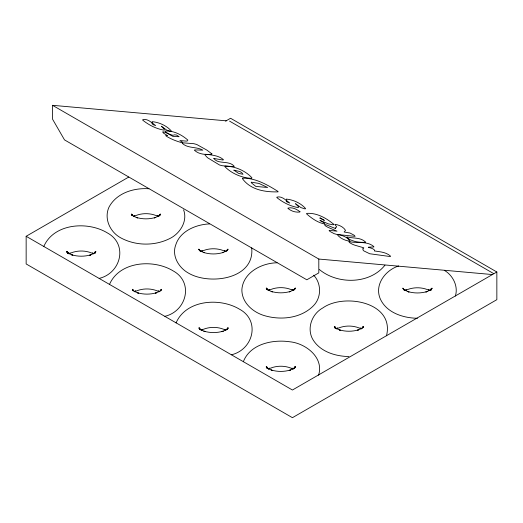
<?xml version="1.0" encoding="UTF-8"?>
<svg xmlns="http://www.w3.org/2000/svg" width="523" height="523" viewBox="0 0 523 523"><rect width="100%" height="100%" fill="white"/><g stroke="black" fill="none" stroke-linecap="round" stroke-linejoin="round"><path stroke-width="0.78" d="M95.121 252.988L95.232 251.648L94.911 253.04M227.413 329.372L227.525 328.026L227.204 329.418M294.671 368.199L294.782 366.858L294.462 368.251M431.312 289.749L431.416 288.408L431.102 289.794M67.65 253.648L67.964 252.276L67.657 253.55M159.6 215.692L159.92 214.299M160.613 290.971L160.927 289.579M227.047 250.785L227.361 249.393M294.488 289.67L294.809 288.278M318.566 375.226C324.26 357.634 305.7 343.265 289.788 341.774C272.712 339.264 250.157 343.912 243.326 361.739M362.57 328.084L362.89 326.692M386.51 335.779C394.865 302.085 343.951 292.945 322.848 307.923C312.172 313.715 306.622 327.829 312.512 338.897C319.658 351.567 335.204 356.32 348.913 356.549M455.363 296.051C458.449 286.467 453.108 275.699 444.812 270.62M43.775 246.529C53.823 223.269 87.714 220.961 107.32 232.885C128.298 244.234 120.996 273.254 99.18 278.393M109.47 284.46C119.525 261.199 153.409 258.892 173.021 270.816C193.994 282.165 186.698 311.185 164.882 316.317M176.068 322.907C186.116 299.646 220.006 297.339 239.612 309.263C260.591 320.619 253.295 349.632 231.48 354.771M95.009 253.139L95.781 251.347L94.65 252.916M159.953 215.195L160.463 213.999L158.966 216.091L160.548 214.384L157.868 216.398L154.377 217.947L155.612 217.411C149.343 219.333 142.544 219.333 136.268 217.411L137.51 217.947L134.012 216.398L131.332 214.384L132.391 215.522M227.4 250.288L227.91 249.092L226.407 251.184L227.995 249.478L225.315 251.491L222.517 252.733M227.302 329.516L228.074 327.725L226.943 329.294M294.841 289.167L295.358 287.97L293.854 290.069L295.443 288.356L292.762 290.376L289.265 291.919L290.507 291.389C284.231 293.311 277.432 293.311 271.156 291.389L272.398 291.919L268.907 290.376L266.227 288.356L267.809 290.069L266.312 287.97L266.822 289.167M294.815 367.754L295.332 366.558L293.828 368.65L295.417 366.943L292.736 368.957L289.239 370.506L290.481 369.97C284.205 371.892 277.406 371.892 271.136 369.97L272.372 370.506L268.881 368.957L266.2 366.943L267.783 368.65L266.285 366.558L266.795 367.754M362.923 327.581L363.439 326.385L362.308 327.96M431.455 289.297L431.965 288.101L430.462 290.2L432.05 288.487L429.37 290.507L425.872 292.05L427.114 291.514C420.838 293.442 414.046 293.442 407.77 291.514L409.006 292.05L405.515 290.507L402.834 288.487L404.423 290.2L402.919 288.101M160.352 290.847L161.476 289.278M384.948 265.187C369.735 284.394 337.616 284.682 319.37 269.522M94.807 252.871L95.866 251.733L93.179 253.747L89.688 255.296L90.93 254.76C84.654 256.682 77.855 256.682 71.579 254.76L72.821 255.296L69.33 253.747L66.65 251.733L68.232 253.439L66.735 251.347L67.5 253.139M160.502 290.801L161.561 289.657L158.881 291.677L155.383 293.226L156.625 292.69C150.349 294.612 143.557 294.612 137.281 292.69L138.517 293.226L135.026 291.677L132.345 289.657L133.404 290.801M227.1 329.248L228.159 328.111L225.478 330.124L221.981 331.674L223.223 331.137C216.947 333.059 210.148 333.059 203.872 331.137L205.114 331.674L201.623 330.124L198.943 328.111L200.525 329.817L199.028 327.725L199.793 329.516M362.465 327.908L363.524 326.77L360.844 328.79L357.346 330.333L358.588 329.797C352.312 331.726 345.513 331.726 339.244 329.797L340.48 330.333L336.989 328.79L334.308 326.77L335.367 327.908M68.781 253.864L70.043 252.916M133.47 216.515L134.725 215.568L133.705 216.326M134.476 291.795L135.738 290.847L134.712 291.605M200.91 251.609L202.172 250.661L201.146 251.419M201.074 330.242L202.336 329.294M268.358 290.487L269.62 289.539L268.593 290.298M268.332 369.075L269.593 368.127L268.567 368.885M336.439 328.902L337.701 327.954L336.675 328.712M404.965 290.618L406.227 289.67L405.201 290.428M225.622 121.12L230.571 118.263L496.85 271.999L496.85 299.666L292.429 417.687L26.15 263.952L26.15 236.285L128.717 177.068M496.85 271.999L292.429 390.021L26.15 236.285M133.934 216.372C141.354 212.769 150.532 212.769 157.946 216.372M69.252 253.72C76.665 250.112 85.844 250.112 93.257 253.72M201.381 251.465C208.801 247.856 217.973 247.856 225.393 251.465M134.947 291.651C142.367 288.042 151.539 288.042 158.959 291.651M268.829 290.35C276.242 286.741 285.421 286.741 292.834 290.35M201.545 330.098C208.958 326.489 218.137 326.489 225.55 330.098M398.657 265.959C385.595 270.103 374.514 284.296 380.012 298.221C385.994 312.61 403.03 318.062 417.439 318.265M405.436 290.481C412.856 286.872 422.028 286.872 429.448 290.481M336.91 328.764C344.324 325.156 353.502 325.156 360.922 328.764M268.802 368.931C276.216 365.322 285.395 365.322 292.808 368.931M223.06 252.504C216.784 254.426 209.991 254.426 203.715 252.504M209.645 223.909C196.125 224.413 180.062 231.003 175.748 244.914C171.616 255.734 178.605 267.456 188.032 272.843C208.769 285.565 255.093 279.485 251.687 247.824M277.092 262.794C261.578 262.991 243.162 272.535 241.868 289.618C241.711 302.471 252.648 312.074 264.141 315.552C280.681 320.507 300.908 318.5 313.473 305.733C321.567 297.528 321.547 283.486 313.676 275.203M148.937 188.764C133.777 187.692 116.4 193.033 108.928 207.278C103.835 218.725 110.033 231.957 120.584 237.756C136.098 246.209 155.782 246.209 171.296 237.756C180.723 232.369 187.711 220.641 183.58 209.821M52.529 105.313L318.808 259.048L318.808 272.882L306.824 279.798L64.512 139.896L52.529 119.146L52.529 105.313L226.315 120.839M318.808 259.048L492.594 274.575M204.258 252.733L201.46 251.491L198.779 249.478L200.368 251.184L198.864 249.092L199.374 250.288M229.564 121.127L493.725 273.64M429.684 290.428L428.657 289.67L429.919 290.618M361.151 328.712L360.131 327.954L361.386 328.902M293.07 290.298L292.05 289.539L293.305 290.487M225.629 251.419L224.602 250.661L225.864 251.609M158.181 216.326L157.155 215.568L158.417 216.515M293.043 368.885L292.024 368.127L293.279 369.075M225.786 330.052L224.766 329.294L226.021 330.242M159.195 291.605L158.168 290.847L159.43 291.795M93.493 253.675L92.466 252.916L93.728 253.864M335.518 327.96L334.393 326.385L335.158 328.183M132.548 215.568L131.417 213.999L132.188 215.79M133.555 290.847L132.43 289.278L132.94 290.474M430.73 289.036L431.044 290.311M403.782 289.794L403.468 288.408L403.573 289.749M335.256 328.084L334.936 326.692L335.047 328.032M266.854 288.278L267.175 289.67M267.148 368.251L266.828 366.858L266.939 368.199M199.413 249.393L199.727 250.785M199.891 329.418L199.57 328.026L199.681 329.372M131.966 214.299L132.286 215.692M132.979 289.579L133.293 290.971M67.598 253.04L67.277 251.648L67.389 252.988M335.374 228.048L335.367 228.499L326.568 224.91L324.6 224.7L325.254 225.759L327.823 227.263L337.028 231.179L329.091 230.362L329.889 231.401L334.197 233.683L337.093 234.5L355.11 236.357L354.313 235.317L350.005 233.036L344.134 232.003L345.546 230.375C343.402 226.832 338.832 224.772 334.785 224.315L336.668 226.864L335.374 228.048M165.987 135.509L165.987 135.934C171.021 139.216 177.036 141.419 182.769 142.949L182.148 141.949L179.886 140.556L186.129 141.105L187.273 140.975L187.849 140.092C181.847 134.764 173.231 130.319 165.072 131.096L165.902 132.332L170.112 134.489L173.028 135.32L174.322 134.849L176.473 135.032L179.128 136.719L172.812 136.359L166.366 132.796A3.55 0.752 21.2 0 0 162.686 131.888L163.536 133.149L167.458 135.607L165.987 135.509M362.897 248.856L363.139 250.157L363.89 250.922L369.702 253.747L389.485 256.453L390.413 256.453L390.433 256.041C386.079 252.099 379.848 251.792 374.357 250.935L374.677 250.242C372.088 246.948 362.125 247.32 373.893 246.974L373.755 246.51C366.839 240.613 357.052 243.581 348.887 241.548L349.429 242.522L351.842 243.947A5.067 1.072 21.2 0 0 355.862 245.496L363.812 247.824L362.897 248.856M225.106 166.216L225.034 166.804C231.781 173.669 242.241 178.023 251.726 178.343L251.896 177.761C245.379 170.648 234.69 166.105 225.106 166.216M333.694 224.269L333.641 224.694L332.844 224.766L328.542 223.929L319.932 220.399L323.894 222.759L324.94 224.047C318.089 222.844 311.695 218.424 306.596 213.861L306.674 213.384C316.696 212.645 326.202 217.999 333.694 224.269M152.147 123.526L152.886 124.546L155.651 125.638L152.356 122.977L152.154 121.656C159.116 122.304 166.589 125.638 171.276 130.907L171.315 131.345L170.707 131.436L166.732 130.122L161.378 126.252L164.32 129.233L164.215 130.162C156.429 128.959 148.682 124.977 142.635 120.074L142.753 119.715C146.061 118.551 150.036 121.009 152.343 123.232L152.147 123.526M286.277 200.969L287.022 201.983L289.788 203.081L286.493 200.42L286.29 199.093C293.253 199.74 300.725 203.081 305.406 208.35L305.452 208.788L304.844 208.88L300.862 207.559L295.515 203.695L298.456 206.677L298.352 207.605C290.572 206.408 282.806 202.408 276.772 197.517L276.889 197.158C280.197 195.994 284.172 198.452 286.48 200.669L286.277 200.969M299.947 211.71L299.856 212.031C295.626 212.58 291.383 211.233 288.068 208.514L287.905 208.134C292.089 206.866 296.678 209.167 299.947 211.71M211.887 153.873L211.776 154.193C205.944 154.801 199.276 154.573 194.641 150.434L194.536 150.003L195.242 149.924L202.859 150.147C196.556 146.512 188.077 148.65 182.429 143.479L182.285 143.06L183.71 142.897L193.804 143.681L196.72 144.466L206.781 150.055L211.887 153.873M242.822 178.166L242.541 178.807C250.707 189.973 265.168 192.209 278.079 191.869L277.981 191.425C267.462 184.802 255.616 178.01 242.822 178.166M233.931 170.178L238.566 173.361L243.025 174.283L241.855 172.773L239.926 171.544L233.931 170.178M213.874 158.456C218.045 164.64 228.832 160.097 234.095 166.131L234.186 166.562L233.493 166.634L222.478 165.752L219.575 165.02L207.52 157.717L205.049 155.076L205.552 154.252C211.593 155.017 218.346 155.39 223.243 159.482L223.334 159.914L222.648 159.992L213.874 158.456M337.603 234.494L337.335 234.696C340.14 238.416 345.468 240.815 350.077 241.162C347.475 237.154 342.16 235.167 337.603 234.494M251.583 182.226L251.19 182.37L251.556 182.958L255.812 186.423L267.626 187.496L259.035 183.449L251.583 182.226M365.505 242.28C359.151 242.646 351.959 241.665 346.847 237.52A3.164 0.667 21.2 0 1 348.207 237.148C353.979 238.508 360.628 237.377 365.322 241.835L365.505 242.28M320.553 218.091L319.743 218.019L324.378 220.386L320.553 218.091"/></g></svg>
